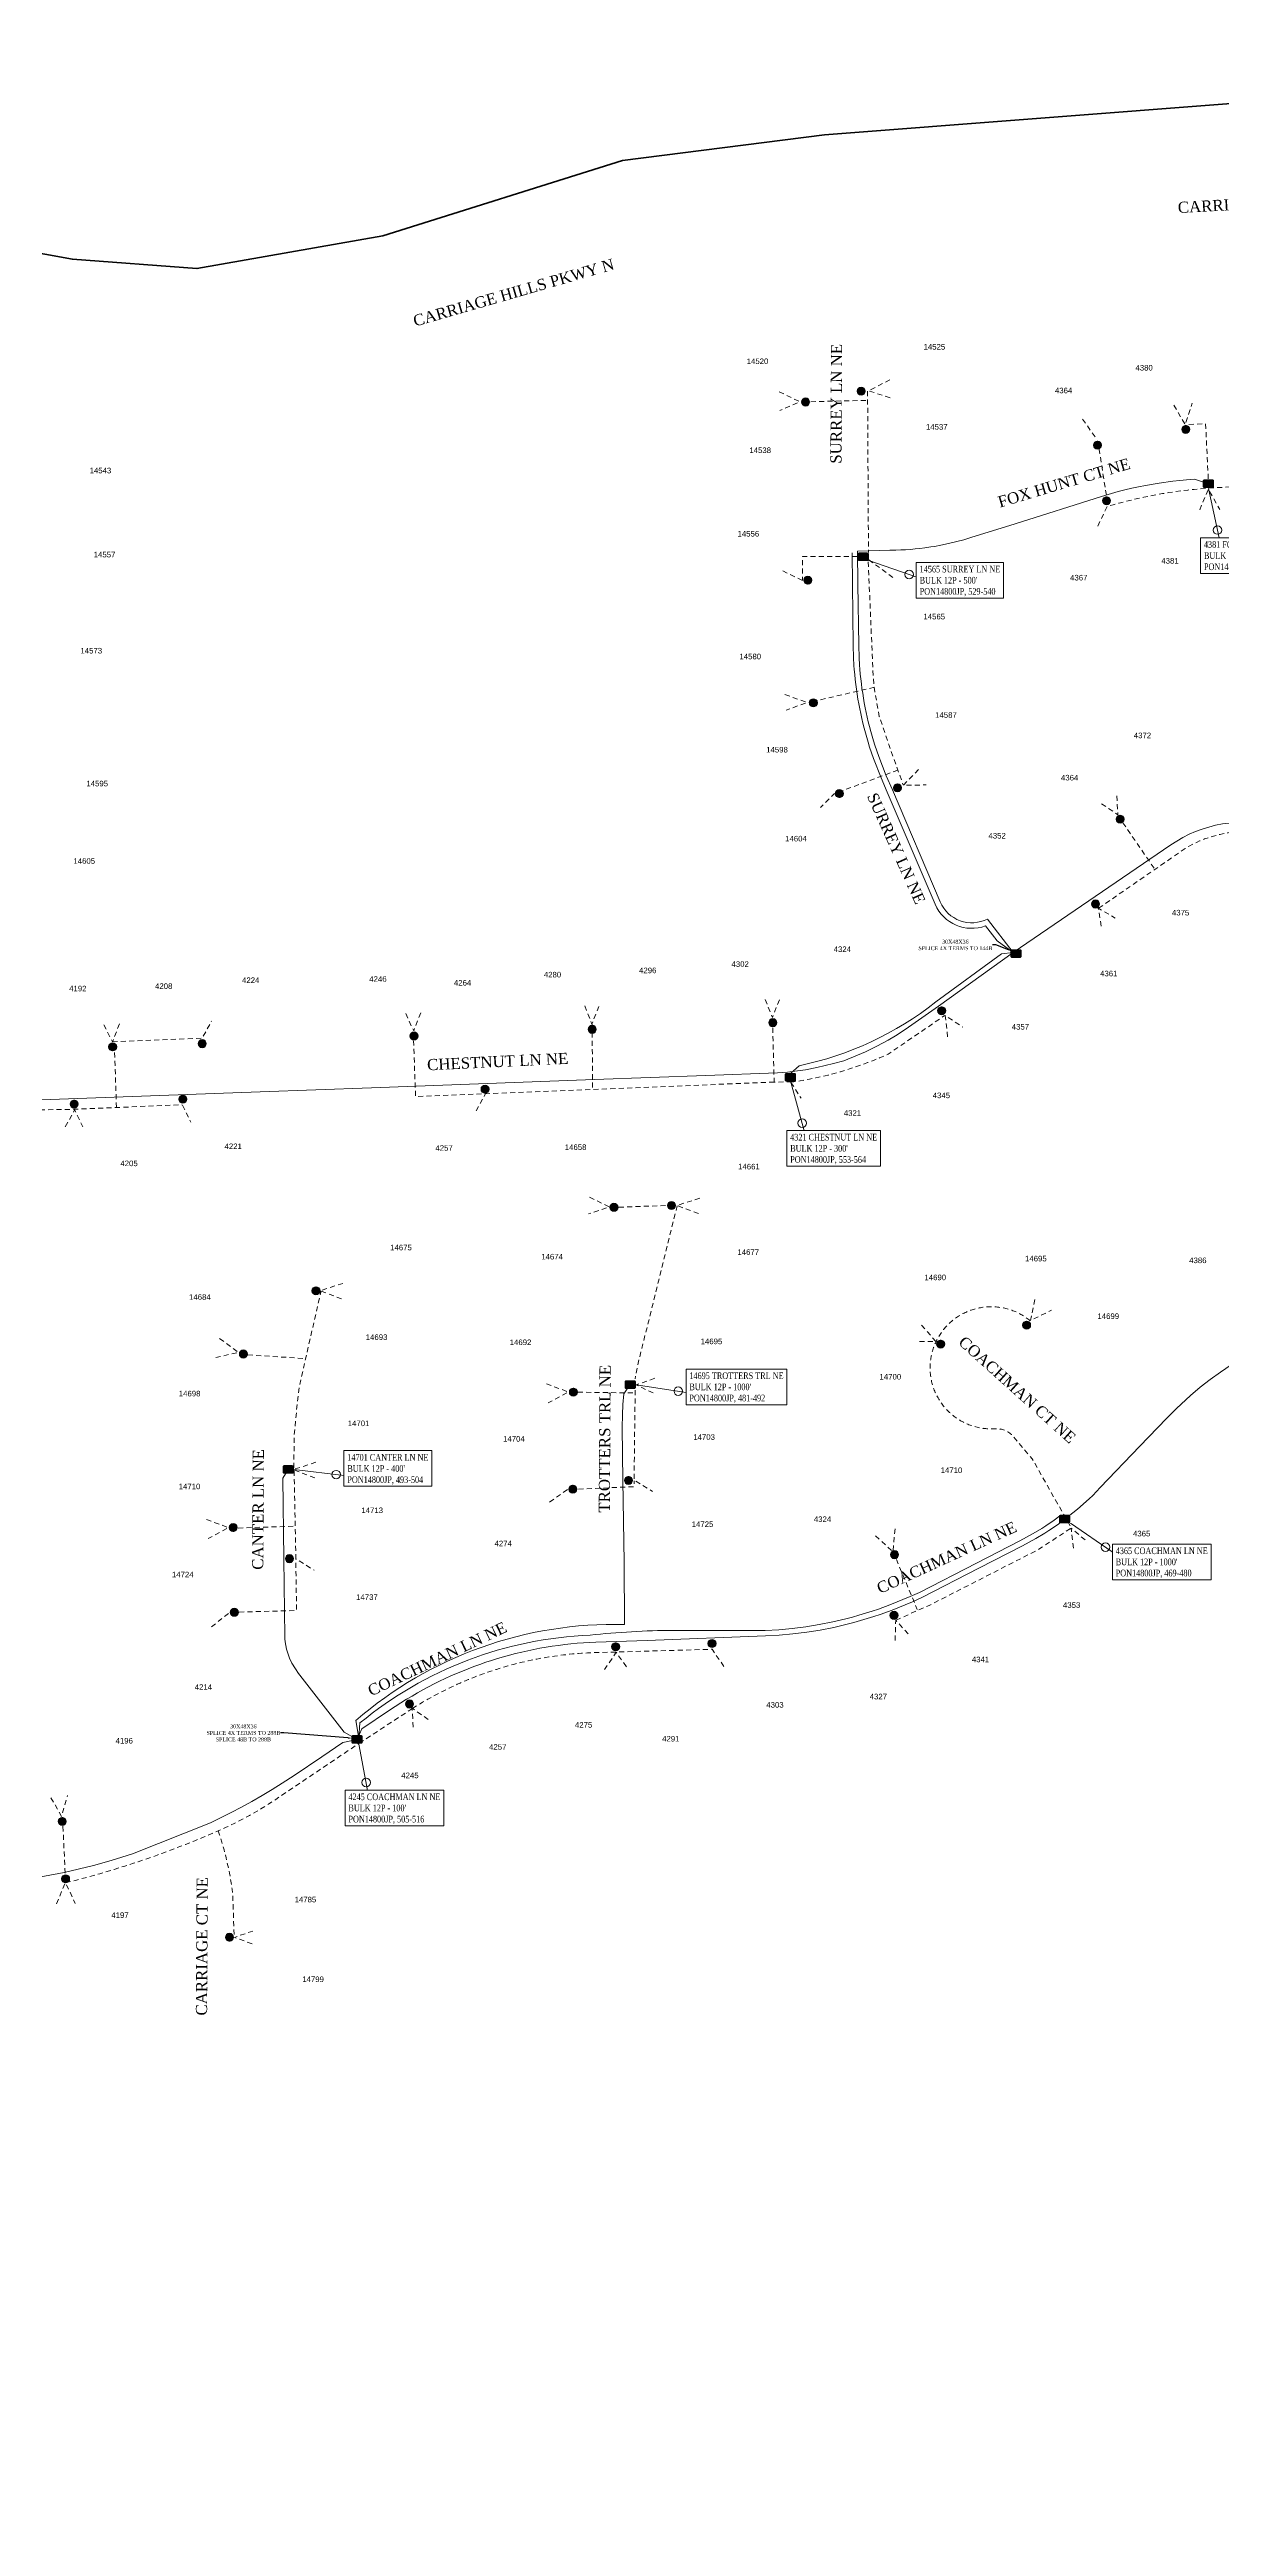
# Model space of a CAD drawing. Header units: feet. Extents: x 865220 to 2781189, y -2240498 to 970979.
# Drawn here: x 2771275 to 2772326, y 960601 to 962823 of the extents above; entities that cross this region are included whole.
import ezdxf
from ezdxf import colors
from ezdxf.entities.mleader import LeaderData, LeaderLine
from ezdxf.enums import TextEntityAlignment as Align
from ezdxf.lldxf.tags import DXFTag
from ezdxf.math import Vec2, Vec3

# ---------------------------------------------------------------- set-up
doc = ezdxf.new("R2010")
doc.units = ezdxf.units.FT
doc.header["$LTSCALE"] = 0.015
doc.header["$MEASUREMENT"] = 0
doc.linetypes.add('DASHED', pattern=[5, 3, -2])
for name, color, linetype in [('144B', 112, '144B'), ('288B', 112, '288B'), ('48B', 112, '48B'), ('DETAIL', 7, 'Continuous'), ('DROP BURIED', 7, 'DASHED'), ('NOTES', 7, 'Continuous'), ('Scott County Addresses', 7, 'Continuous'), ('STREET NAME', 7, 'Continuous'), ('TAIL', 1, 'MST'), ('TELEPHONE STRUCT-PROP', 6, 'Continuous'), ('TERMINALS', 7, 'Continuous')]:
    doc.layers.add(name, color=color, linetype=linetype)
doc.layers.add('RUNNING LINE (UNDERGROUND)', color=10, linetype='Continuous', lineweight=40)
doc.layers.add('WORK BOUNDARY', color=110, linetype='Continuous', lineweight=40)
doc.styles.add('Dimensions 100', font='arial.ttf')
doc.styles.add('Line', font='txt.shx', dxfattribs={"height": 3})
doc.styles.add('SIMPLEX', font='times.ttf', dxfattribs={"width": 0.8})
doc.styles.get("Standard").update_dxf_attribs({"font": 'times.ttf'})
doc.styles.add('Utilities', font='arial.ttf', dxfattribs={"height": 2.5})
tags = doc.linetypes.add('144B', pattern='A,80,-5,["144B",Line,S=1.5,R=0,X=0,Y=-1.5],-24', length=109).pattern_tags.tags
tags[6] = DXFTag(74, 10)
tags = doc.linetypes.add('288B', pattern='A,80,-5,["288B",Line,S=1.5,R=0,X=0,Y=-1.5],-24', length=109).pattern_tags.tags
tags[6] = DXFTag(74, 10)
tags = doc.linetypes.add('48B', pattern='A,80,-5,["48B",Line,S=1.5,R=0,X=0,Y=-1.5],-20', length=105).pattern_tags.tags
tags[6] = DXFTag(74, 10)
tags = doc.linetypes.add('MST', pattern='A,5,-5,5,-5,["TAIL",Line,S=1.5,R=0,X=0,Y=-1.5],-20', length=40).pattern_tags.tags
tags[10] = DXFTag(74, 10)

# ---------------------------------------------------------------- blocks, each defined once
blk = doc.blocks.new('ACMAP_ANN_TEMPLATE_Scott County Address')
at = {"layer": 'Scott County Addresses', "style": 'Dimensions 100'}
blk.add_attdef('ScottCountyAddress', (0, 0), '', height=50, dxfattribs=at)
blk = doc.blocks.new('NEW HH')
at = {"ltscale": 40, "true_color": 0xffffff}
h = blk.add_hatch(color=7, dxfattribs=at)
h.dxf.hatch_style = 1
h.paths.add_polyline_path([(-0.061, -0.031, 0.414214), (-0.046, -0.046), (0.046, -0.046, 0.414214), (0.061, -0.031), (0.061, 0.031, 0.414214), (0.046, 0.046), (-0.046, 0.046, 0.414214), (-0.061, 0.031)])
at = {"layer": 'RUNNING LINE (UNDERGROUND)', "color": 6, "lineweight": 0, "const_width": 0.005, "flags": 128}
blk.add_lwpolyline([(-0.061, 0.031), (-0.061, -0.031, 0.414214), (-0.046, -0.046), (0.046, -0.046, 0.414214), (0.061, -0.031), (0.061, 0.031, 0.414214), (0.046, 0.046), (-0.046, 0.046, 0.414214)], format="xyb", close=True, dxfattribs=at)
at = {"layer": 'TELEPHONE STRUCT-PROP', "color": 18, "true_color": 0x000000, "style": 'Utilities'}
blk.add_text('HH', height=0.05, dxfattribs=at).set_placement((0, 0), align=Align.MIDDLE_CENTER)
blk = doc.blocks.new('TERMINAL')
at = {"lineweight": 5, "ltscale": 0.5, "flags": 128}
blk.add_lwpolyline([(-0.1, -0.6), (-0.1, 44.8)], dxfattribs=at)
at = {"lineweight": 5, "ltscale": 0.5}
blk.add_circle((-0.1, 37.6), 3.83, dxfattribs=at)
blk = doc.blocks.new('Proposed FlowerPot')
at = {"lineweight": 5, "ltscale": 100, "true_color": 0xffffff}
h = blk.add_hatch(color=7, dxfattribs=at)
h.dxf.hatch_style = 1
h.paths.add_polyline_path([(-0.06, 0, 0.414214), (0, -0.06, 0.414214), (0.06, 0, 0.414214), (0, 0.06, 0.414214)])
at = {"lineweight": 5, "ltscale": 100}
blk.add_circle((0, 0), 0.0604, dxfattribs=at)
at = {"layer": 'RUNNING LINE (UNDERGROUND)', "color": 6, "lineweight": 5, "const_width": 0.00907, "flags": 128}
blk.add_lwpolyline([(-0.06, 0, -0.414214), (0, 0.06, -0.414214), (0.06, 0, -0.414214), (0, -0.06, -0.414214), (-0.06, 0)], format="xyb", dxfattribs=at)
at = {"color": 18, "linetype": 'ByBlock', "lineweight": 5, "ltscale": 100, "true_color": 0x000000, "style": 'Dimensions 100'}
blk.add_text('F', height=0.0744, dxfattribs=at).set_placement((-0.029, -0.037))

msp = doc.modelspace()

# ---------------------------------------------------------------- hatches: boundary and pattern name
at = {"layer": 'NOTES', "lineweight": 5, "ltscale": 50}
h = msp.add_hatch(dxfattribs=at)
h.set_pattern_fill('ANSI31', color=1, scale=200)
h.set_pattern_definition([(45, (-77373.197, -38338.257), (-17.67766953, 17.67766953), [])])
edge = h.paths.add_edge_path()
edge.add_arc((-36684104.4, 974184.5), 39453460.3, 359.97783818, 359.97815546)
edge.add_line((2769353.1, 959142.5), (2769353.1, 959142.5))
edge.add_line((2769353.1, 959142.5), (2769353.2, 959362.5))
edge.add_line((2769353.2, 959362.5), (2770280.2, 959367.3))
edge.add_line((2770280.2, 959367.3), (2770301.1, 958927.5))
edge.add_line((2770301.1, 958927.5), (2770012.9, 958926))
edge.add_line((2770012.9, 958926), (2769897.9, 958925.4))
edge.add_line((2769897.9, 958925.4), (2769552.9, 958923.9))
edge.add_line((2769552.9, 958923.9), (2769353, 958924.1))

# ---------------------------------------------------------------- linework, layer by layer
at = {"layer": '144B', "lineweight": 5, "ltscale": 100, "flags": 128}
msp.add_lwpolyline([(2770945.8, 961166.2), (2770963.9, 961176.6), (2771119.5, 961180.1), (2771120.1, 961214.5, 0.289077), (2771137.8, 961242.7), (2771139.1, 961313.6), (2771143.6, 961553.5), (2771146.6, 961715.5), (2771147.5, 961763.4), (2771148.4, 961787), (2771149.2, 961797.1), (2771150.9, 961815.1), (2771152.1, 961824.4), (2771153.4, 961833.7), (2771154.9, 961843), (2771158.3, 961861.6), (2771162.9, 961883.8), (2771226.4, 961879.2), (2771464.1, 961887.9), (2771564, 961891.5), (2771763.8, 961898.9), (2771863.7, 961902.5), (2771927.8, 961904.9), (2771936.8, 961905.5), (2771938.9, 961905.7), (2771948.3, 961906.8), (2771953, 961907.4), (2771963.2, 961909.5), (2771970.7, 961911.3), (2771978.1, 961913.3), (2771987.3, 961915.7), (2771999.7, 961920.7), (2772006.7, 961923.7), (2772017.1, 961928.7), (2772027.2, 961934.2), (2772033.7, 961938.1), (2772042.3, 961943.8), (2772072.3, 961964.6), (2772139.2, 962012.7)], format="xyb", dxfattribs=at)
at = {"layer": '288B', "lineweight": 5, "ltscale": 100, "flags": 128}
msp.add_lwpolyline([(2770172.1, 961214.6), (2770182.9, 961210.7), (2770222.5, 961214.8), (2770326.7, 961217.5, 0.167087), (2770349.5, 961204), (2770382.5, 961204), (2770383.4, 961164), (2770581.6, 961166.5), (2770881.3, 961170.4), (2771119.5, 961173.3), (2771142.4, 961173.7), (2771168.1, 961174.1), (2771189.2, 961174.6), (2771203.4, 961175.5), (2771220.9, 961176.9), (2771231.3, 961178.1), (2771252.3, 961180.9), (2771262.7, 961182.6), (2771283.6, 961186.6), (2771288.4, 961187.6), (2771314.5, 961193.8), (2771330.3, 961198.2), (2771349.5, 961204.2), (2771419.4, 961232), (2771437.9, 961241.2), (2771447.2, 961246.1), (2771456.5, 961251.2), (2771465.7, 961256.5), (2771474.7, 961261.9), (2771483.7, 961267.5), (2771494.6, 961274.5), (2771519.4, 961291.3), (2771538.1, 961304.2), (2771550.9, 961306.9)], format="xyb", dxfattribs=at)
at = {"layer": '48B', "lineweight": 5, "ltscale": 100, "flags": 128}
msp.add_lwpolyline([(2771550.9, 961306.9), (2771555.1, 961316.3), (2771580.1, 961333), (2771595.4, 961342.9, -0.12868), (2771765.1, 961394.1), (2771811.2, 961395.6), (2771917.1, 961399.7), (2771929.5, 961400.3), (2771941.8, 961401.5), (2771954.1, 961403), (2771966.3, 961404.9), (2771978.4, 961407.3), (2771990.5, 961410.1), (2771996.5, 961411.7), (2772002.4, 961413.4), (2772014.3, 961417), (2772020.1, 961419), (2772030.6, 961422.8), (2772048.9, 961430.4), (2772057.4, 961434.3), (2772108.6, 961460.5), (2772147.5, 961480.5), (2772159.6, 961487.2), (2772167.5, 961491.9), (2772171.3, 961494.4), (2772178.9, 961499.5), (2772186, 961504.7), (2772197, 961513.5), (2772207.3, 961522.7), (2772210.6, 961525.8), (2772217.4, 961532.7), (2772252.9, 961569.9), (2772276.7, 961594.8), (2772285.7, 961603.8), (2772294, 961611.6), (2772298.3, 961615.4), (2772307, 961622.8), (2772316, 961629.8), (2772325.1, 961636.4), (2772334.6, 961642.8), (2772349.1, 961651.8), (2772359.1, 961657.3), (2772364.2, 961660), (2772374.4, 961665), (2772384.8, 961669.7), (2772390.1, 961671.9), (2772417.9, 961683.2), (2772635.6, 961771.5), (2772644.8, 961775.6), (2772653.8, 961780.1), (2772663.9, 961785.9), (2772682.9, 961796.4)], format="xyb", dxfattribs=at)
at = {"layer": 'DROP BURIED', "lineweight": 5, "ltscale": 100, "flags": 128}
for points in [[(2771929.5, 962515.8), (2771947.8, 962506.8), (2771930.1, 962499.1)], [(2771957.7, 962506.8), (2772008.2, 962508.1)], [(2772008.7, 962516.4), (2772009.5, 962371.6)], [(2772028.8, 962526.4), (2772009.5, 962516.7), (2772030.5, 962509.7)], [(2772283.3, 962503.7), (2772293.5, 962486.2), (2772299.8, 962505.4)], [(2772201.4, 962491.2), (2772214.4, 962473.1)], [(2772314.2, 962437.6), (2772311.8, 962487.1), (2772293.8, 962486.2)], [(2772222.8, 962422.9), (2772216.4, 962463.9)], [(2772306.5, 962409.8), (2772314.3, 962428.4), (2772324.5, 962410)], [(2771950.2, 962346.6), (2771931.3, 962355.6)], [(2771999.5, 962367.9), (2771950.2, 962367.9), (2771950.2, 962346.7)], [(2772009.3, 962363.2), (2772013.7, 962260.2), (2772015.2, 962246.5), (2772019.2, 962224.6), (2772027.7, 962199.3), (2772040.6, 962163.3)], [(2772009.7, 962365.1), (2772032.3, 962348.5)], [(2771934.6, 962244.1), (2771954.4, 962237.1), (2771935.8, 962230)], [(2772014.8, 962250.7), (2771956.1, 962237)], [(2772035.9, 962176.4), (2771978.6, 962155.1), (2771966.6, 962142.9)], [(2772054.4, 962176.9), (2772040.8, 962162.7), (2772061.3, 962163.1)], [(2772218.5, 962146.1), (2772233.1, 962136.4), (2772232.2, 962154.8)], [(2772237.6, 962129.2), (2772266.1, 962087.7)], [(2772218.1, 962036.5), (2772215.6, 962052.5), (2772230.8, 962043.6)], [(2771916.9, 961970.6), (2771923.3, 961954.4), (2771930.2, 961971.7)], [(2771323.9, 961947.9), (2771331.6, 961932.5), (2771337.9, 961949)], [(2771331.6, 961932.6), (2771412.1, 961935.9), (2771420.5, 961951.3)], [(2771594.6, 961958), (2771601.7, 961942.4), (2771608.1, 961958.9)], [(2771755.1, 961964.8), (2771761.5, 961948.6), (2771768.4, 961965.9)], [(2772080.5, 961937.1), (2772078.3, 961956.2), (2772094.2, 961945.8)], [(2771335.2, 961873.7), (2771333.3, 961930.2)], [(2771924.9, 961896.5), (2771603.4, 961883.5), (2771601.6, 961933.5)], [(2771761.7, 961948.6), (2771762.2, 961889.9)], [(2771923.7, 961945.2), (2771924.9, 961896.5), (2771939.6, 961896.7)], [(2771657.6, 961870.6), (2771665.9, 961885.6)], [(2771940, 961896.2), (2771949.1, 961882)], [(2771161.7, 961878.4), (2771244.9, 961871.3), (2771297.3, 961872.1), (2771394.2, 961876.2)], [(2771289.3, 961856.5), (2771297.7, 961871.5), (2771305, 961856.3)], [(2771394.4, 961875.7), (2771401.8, 961860.5)], [(2771759.4, 961793.3), (2771777.2, 961784.4), (2771758.6, 961778.3)], [(2771785.6, 961784.3), (2771828.2, 961785.8)], [(2771858.2, 961792.4), (2771837.8, 961785.8), (2771858.7, 961777.9)], [(2771494.3, 961550.4), (2771494.5, 961579.9), (2771497.4, 961609.1), (2771499.3, 961624.3), (2771518.6, 961708.9)], [(2771538.2, 961715.9), (2771517.8, 961709.4), (2771538.7, 961701.4)], [(2772158.8, 961701.4), (2772154.7, 961682.6), (2772173.6, 961691.8)], [(2771427.7, 961666.4), (2771444.6, 961654), (2771424.4, 961649.5)], [(2772057.1, 961678.5), (2772070.1, 961663.7), (2772052.4, 961664)], [(2771453, 961651.8), (2771503.6, 961648.6)], [(2771720.7, 961625.8), (2771740.4, 961618.6), (2771722.2, 961608.7)], [(2771748.8, 961618.4), (2771799.6, 961617.6)], [(2771800.3, 961620.2), (2771799.3, 961539.5), (2771815.9, 961529.4)], [(2771817.8, 961630.8), (2771801.2, 961624.8), (2771818.6, 961616.6)], [(2771514, 961555.5), (2771493.7, 961548.9), (2771514.5, 961540.9)], [(2771494.5, 961547.9), (2771496.1, 961468.9), (2771512.4, 961458.6)], [(2771739.5, 961531), (2771723.4, 961519.6)], [(2771749.4, 961531.4), (2771799.3, 961533.6), (2771799.5, 961538.9)], [(2771415.9, 961504.1), (2771435.5, 961496.9), (2771417.4, 961487)], [(2771444.3, 961496.5), (2771494.4, 961498.1)], [(2772033.3, 961495.7), (2772031.5, 961475.1), (2772015.8, 961489.6)], [(2772193.2, 961478.3), (2772191.3, 961496.4), (2772205.7, 961484.1)], [(2771445.1, 961421.1), (2771496.7, 961422.5), (2771496, 961469.1)], [(2772034.5, 961468.4), (2772053.2, 961423.5)], [(2771435.7, 961419.9), (2771418.8, 961406.7)], [(2772033.3, 961395.6), (2772034, 961413.7), (2772045.9, 961400.5)], [(2771772.8, 961369.5), (2771783.3, 961385), (2771793.9, 961370)], [(2771601.2, 961317.9), (2771600.3, 961334.8), (2771616.1, 961323.8)], [(2771276.4, 961254.6), (2771285.9, 961237.8), (2771291.3, 961256.7)], [(2771287.2, 961228.9), (2771289.2, 961187)], [(2771281.3, 961159.5), (2771289.4, 961178.3), (2771298.3, 961159.8)], [(2771457.6, 961135), (2771440.9, 961129.3), (2771457.8, 961123.2)]]:
    msp.add_lwpolyline(points, dxfattribs=at)
for points in [[(2772215.9, 962052.5), (2772293.5, 962106.1, -0.194905), (2772367.8, 962118.6), (2772433.3, 962099.5)], [(2771939.7, 961896.3, 0.071382), (2772027.1, 961921.6), (2772077.7, 961956.1)], [(2772154.5, 961682.4, 1.466153), (2772122.6, 961585.5)], [(2772034.2, 961413.9), (2772064, 961427.1), (2772162.4, 961477.5), (2772191.4, 961496.6), (2772156.2, 961558.7), (2772137.7, 961580.4, 0.212634), (2772122.6, 961585.5)], [(2771600.5, 961334.6, -0.133487), (2771763, 961384.7), (2771869.2, 961387.7), (2771880.1, 961372.1)], [(2771426.3, 961224.8, -0.051921), (2771439.4, 961169.1), (2771440.8, 961129.2)]]:
    msp.add_lwpolyline(points, format="xyb", dxfattribs=at)
at = {"layer": 'TAIL', "lineweight": 5, "ltscale": 100, "flags": 128}
for points in [[(2772139.2, 962012.7), (2772116.1, 962042.8, -0.435815), (2772073.9, 962058.1), (2772030.9, 962158.6), (2772025.5, 962171.2), (2772018.7, 962188.5), (2772015.2, 962198.6, -0.05684), (2772001.8, 962266.9), (2772001.5, 962270.4), (2772001.1, 962277.5), (2772000.8, 962288.2), (2772000.1, 962343.3), (2771999.8, 962372.7), (2772028.8, 962373.6), (2772034.1, 962373.7), (2772038.4, 962373.9), (2772042.7, 962374.1), (2772047.1, 962374.4), (2772051.4, 962374.8), (2772055.7, 962375.3), (2772060, 962375.8), (2772065.3, 962376.6), (2772068.6, 962377.1), (2772074.4, 962378.2), (2772081.4, 962379.7), (2772095, 962382.8), (2772101.2, 962385), (2772140.9, 962397.4), (2772218.5, 962421.8), (2772221.5, 962422.8), (2772233.5, 962426.2), (2772239.5, 962427.7), (2772245.6, 962429.2), (2772251.7, 962430.5), (2772257.8, 962431.8), (2772270.1, 962433.9), (2772282.4, 962435.6), (2772288.6, 962436.3), (2772294.8, 962436.9), (2772301.9, 962437.4), (2772314.3, 962433.3)], [(2772139.2, 962012.7), (2772124.9, 962023.1), (2772114.5, 962036.7, -0.400817), (2772069.3, 962056.1), (2772026.3, 962156.6), (2772020.9, 962169.3), (2772014, 962186.8), (2772010.5, 962197.1, -0.056893), (2771996.8, 962266.5), (2771996.5, 962270.1), (2771996.1, 962277.3), (2771995.8, 962288.1), (2771995.1, 962343.2), (2771994.8, 962371.3)], [(2772139.2, 962012.7), (2772280.7, 962109.3, -0.224367), (2772376.5, 962125.3), (2772426.8, 962111.1), (2772434.9, 962103.6)], [(2771552.5, 961308), (2771549.8, 961323.9, -0.187131), (2771790.7, 961409.9), (2771790.3, 961465.8), (2771789.3, 961539.1), (2771788.7, 961586.8), (2771788.8, 961597.9), (2771789.2, 961607.4), (2771790, 961616.9), (2771795.9, 961625.1)], [(2771552.5, 961308), (2771553.5, 961321.6, -0.164225), (2771759.8, 961400.4, -0.025351), (2771834.5, 961404.7), (2771916.8, 961404.7), (2771929.1, 961405.3), (2771941.2, 961406.4), (2771953.3, 961407.9), (2771965.4, 961409.9), (2771977.4, 961412.2), (2771989.3, 961415), (2771995.1, 961416.5), (2772001, 961418.2), (2772012.7, 961421.8), (2772018.4, 961423.7), (2772028.8, 961427.5), (2772046.9, 961435), (2772055.2, 961438.8), (2772106.3, 961465), (2772145.2, 961484.9), (2772157.1, 961491.5), (2772164.8, 961496.2), (2772168.5, 961498.5), (2772176, 961503.6), (2772181.2, 961507.4)]]:
    msp.add_lwpolyline(points, format="xyb", dxfattribs=at)
msp.add_lwpolyline([(2771550.9, 961306.9), (2771539.4, 961313.5), (2771499.7, 961364.6), (2771498.5, 961366.1), (2771495.6, 961370.2), (2771492.5, 961375.4), (2771490.4, 961379.7), (2771488.8, 961384.1), (2771487.8, 961387.7), (2771487, 961391.1), (2771486.6, 961394.4), (2771486.3, 961397.1), (2771486.2, 961399), (2771485.3, 961468.9), (2771484.3, 961541.3), (2771489.2, 961549)], dxfattribs=at)
at = {"layer": 'WORK BOUNDARY', "ltscale": 50, "flags": 128}
msp.add_lwpolyline([(2769269, 960384.1), (2769479.4, 960787.5), (2769311.6, 962120), (2770069, 962695.4), (2770321.4, 962776.2), (2771072.1, 962675.2), (2771295.7, 962634.7), (2771407.4, 962626.2), (2771573.9, 962655.7), (2771788.9, 962723.2), (2771970.1, 962746.3), (2772905, 962818.2)], dxfattribs=at)

# ---------------------------------------------------------------- block references
at = {"lineweight": 5}
for name, p, xscale, yscale, zscale in [('Proposed FlowerPot', (2771953.1, 962506.6), 60, 60, 30), ('Proposed FlowerPot', (2772003, 962516.3), 60, 60, 30), ('Proposed FlowerPot', (2772294, 962482), 60, 60, 30), ('Proposed FlowerPot', (2772214.8, 962467.9), 60, 60, 30), ('Proposed FlowerPot', (2772223, 962418), 60, 60, 30), ('NEW HH', (2772314.3, 962433.3), 80, 80, 40), ('NEW HH', (2772004.8, 962367.7), 80, 80, 40), ('Proposed FlowerPot', (2771955.1, 962346.7), 60, 60, 30), ('Proposed FlowerPot', (2771960.1, 962236.7), 60, 60, 30), ('Proposed FlowerPot', (2771983.4, 962155.3), 60, 60, 30), ('Proposed FlowerPot', (2772035.5, 962160.5), 60, 60, 30), ('Proposed FlowerPot', (2772235.1, 962132.4), 60, 60, 30), ('Proposed FlowerPot', (2772213.1, 962056.3), 60, 60, 30), ('NEW HH', (2772141.8, 962011.8), 80, 80, 40), ('Proposed FlowerPot', (2771923.7, 961949.8), 60, 60, 30), ('Proposed FlowerPot', (2772075.1, 961960.5), 60, 60, 30), ('Proposed FlowerPot', (2771331.8, 961928.1), 60, 60, 30), ('Proposed FlowerPot', (2771412.1, 961931), 60, 60, 30), ('Proposed FlowerPot', (2771602, 961937.9), 60, 60, 30), ('Proposed FlowerPot', (2771761.8, 961943.8), 60, 60, 30), ('NEW HH', (2771939.5, 961900.8), 80, 80, 40), ('Proposed FlowerPot', (2771394.7, 961881.2), 60, 60, 30), ('Proposed FlowerPot', (2771665.7, 961890.1), 60, 60, 30), ('Proposed FlowerPot', (2771297.2, 961876.8), 60, 60, 30), ('Proposed FlowerPot', (2771781.3, 961784.2), 60, 60, 30), ('Proposed FlowerPot', (2771832.9, 961785.8), 60, 60, 30), ('Proposed FlowerPot', (2771514.1, 961709.3), 60, 60, 30), ('Proposed FlowerPot', (2772151.3, 961678.5), 60, 60, 30), ('Proposed FlowerPot', (2772074.2, 961661.5), 60, 60, 30), ('Proposed FlowerPot', (2771449, 961652.6), 60, 60, 30), ('Proposed FlowerPot', (2771744.9, 961618.4), 60, 60, 30), ('NEW HH', (2771795.9, 961625.1), 80, 80, 40), ('NEW HH', (2771489.2, 961549), 80, 80, 40), ('Proposed FlowerPot', (2771744.4, 961531.4), 60, 60, 30), ('Proposed FlowerPot', (2771794.3, 961539.2), 60, 60, 30), ('NEW HH', (2772185.3, 961504.5), 80, 80, 40), ('Proposed FlowerPot', (2771439.9, 961496.9), 60, 60, 30), ('Proposed FlowerPot', (2771490.3, 961469), 60, 60, 30), ('Proposed FlowerPot', (2772032.9, 961472.6), 60, 60, 30), ('Proposed FlowerPot', (2771440.9, 961420.9), 60, 60, 30), ('Proposed FlowerPot', (2772032.4, 961418.2), 60, 60, 30), ('Proposed FlowerPot', (2771782.8, 961390), 60, 60, 30), ('Proposed FlowerPot', (2771869.2, 961392.9), 60, 60, 30), ('Proposed FlowerPot', (2771598, 961338.6), 60, 60, 30), ('NEW HH', (2771550.9, 961306.9), 80, 80, 40), ('Proposed FlowerPot', (2771286.6, 961233.3), 60, 60, 30), ('Proposed FlowerPot', (2771289.6, 961181.8), 60, 60, 30), ('Proposed FlowerPot', (2771436.5, 961129.4), 60, 60, 30)]:
    msp.add_blockref(name, p, dxfattribs=dict(at, xscale=xscale, yscale=yscale, zscale=zscale))
at = {"layer": 'Scott County Addresses', "lineweight": 5, "xscale": 0.1, "yscale": 0.1, "zscale": 0.1}
for p, values in [((2772058.9, 962553.6), {'ScottCountyAddress': '14525'}), ((2771900.3, 962540.6), {'ScottCountyAddress': '14520'}), ((2772248.9, 962534.8), {'ScottCountyAddress': '4380'}), ((2772176.7, 962514.4), {'ScottCountyAddress': '4364'}), ((2772061, 962481.7), {'ScottCountyAddress': '14537'}), ((2771902.7, 962460.8), {'ScottCountyAddress': '14538'}), ((2771311.1, 962442.6), {'ScottCountyAddress': '14543'}), ((2771314.8, 962367.2), {'ScottCountyAddress': '14557'}), ((2771892.1, 962385.9), {'ScottCountyAddress': '14556'}), ((2772190.3, 962346.5), {'ScottCountyAddress': '4367'}), ((2772272.1, 962361.6), {'ScottCountyAddress': '4381'}), ((2772058.8, 962311.6), {'ScottCountyAddress': '14565'}), ((2771302.9, 962281), {'ScottCountyAddress': '14573'}), ((2771893.8, 962275.8), {'ScottCountyAddress': '14580'}), ((2772069.3, 962223.3), {'ScottCountyAddress': '14587'}), ((2771917.8, 962192.2), {'ScottCountyAddress': '14598'}), ((2772247.4, 962205), {'ScottCountyAddress': '4372'}), ((2772182.1, 962167.1), {'ScottCountyAddress': '4364'}), ((2771308.2, 962161.8), {'ScottCountyAddress': '14595'}), ((2771934.8, 962112.4), {'ScottCountyAddress': '14604'}), ((2772117.1, 962115), {'ScottCountyAddress': '4352'}), ((2771296.6, 962092.3), {'ScottCountyAddress': '14605'}), ((2772281.6, 962046), {'ScottCountyAddress': '4375'}), ((2771978.3, 962013.2), {'ScottCountyAddress': '4324'}), ((2771803.8, 961994.2), {'ScottCountyAddress': '4296'}), ((2771886.7, 961999.9), {'ScottCountyAddress': '4302'}), ((2772217.2, 961991.4), {'ScottCountyAddress': '4361'}), ((2771292.8, 961977.9), {'ScottCountyAddress': '4192'}), ((2771369.8, 961980.1), {'ScottCountyAddress': '4208'}), ((2771447.8, 961985.4), {'ScottCountyAddress': '4224'}), ((2771561.9, 961986.5), {'ScottCountyAddress': '4246'}), ((2771637.8, 961983.1), {'ScottCountyAddress': '4264'}), ((2772138, 961943.6), {'ScottCountyAddress': '4357'}), ((2772067.1, 961882.1), {'ScottCountyAddress': '4345'}), ((2771621.2, 961834.9), {'ScottCountyAddress': '4257'}), ((2771737.2, 961835.6), {'ScottCountyAddress': '14658'}), ((2771338.7, 961821.1), {'ScottCountyAddress': '4205'}), ((2771892.6, 961818.2), {'ScottCountyAddress': '14661'}), ((2771580.6, 961745.6), {'ScottCountyAddress': '14675'}), ((2771716.1, 961737.4), {'ScottCountyAddress': '14674'}), ((2771892, 961741.5), {'ScottCountyAddress': '14677'}), ((2772149.9, 961735.7), {'ScottCountyAddress': '14695'}), ((2772297.1, 961734.1), {'ScottCountyAddress': '4386'}), ((2771400.3, 961701.2), {'ScottCountyAddress': '14684'}), ((2772059.7, 961718.8), {'ScottCountyAddress': '14690'}), ((2772214.8, 961684), {'ScottCountyAddress': '14699'}), ((2771558.7, 961665.2), {'ScottCountyAddress': '14693'}), ((2771687.8, 961660.6), {'ScottCountyAddress': '14692'}), ((2771859, 961661.4), {'ScottCountyAddress': '14695'}), ((2771391.1, 961614.6), {'ScottCountyAddress': '14698'}), ((2772019.4, 961629.7), {'ScottCountyAddress': '14700'}), ((2771542.6, 961587.9), {'ScottCountyAddress': '14701'}), ((2771681.9, 961574), {'ScottCountyAddress': '14704'}), ((2771852.4, 961575.6), {'ScottCountyAddress': '14703'}), ((2772074.2, 961545.8), {'ScottCountyAddress': '14710'}), ((2771391, 961531.3), {'ScottCountyAddress': '14710'}), ((2771554.8, 961509.9), {'ScottCountyAddress': '14713'}), ((2771960.5, 961501.9), {'ScottCountyAddress': '4324'}), ((2771674.2, 961480.1), {'ScottCountyAddress': '4274'}), ((2771851, 961497.4), {'ScottCountyAddress': '14725'}), ((2772246.7, 961489), {'ScottCountyAddress': '4365'}), ((2771384.9, 961452.2), {'ScottCountyAddress': '14724'}), ((2771550.1, 961432), {'ScottCountyAddress': '14737'}), ((2772183.9, 961424.9), {'ScottCountyAddress': '4353'}), ((2772102.2, 961376.1), {'ScottCountyAddress': '4341'}), ((2771405.4, 961351.4), {'ScottCountyAddress': '4214'}), ((2771917.9, 961335.4), {'ScottCountyAddress': '4303'}), ((2772010.6, 961342.8), {'ScottCountyAddress': '4327'}), ((2771334.4, 961303.2), {'ScottCountyAddress': '4196'}), ((2771746.3, 961317.4), {'ScottCountyAddress': '4275'}), ((2771824.5, 961305), {'ScottCountyAddress': '4291'}), ((2771669.3, 961297.6), {'ScottCountyAddress': '4257'}), ((2771590.6, 961272.1), {'ScottCountyAddress': '4245'}), ((2771330.6, 961146.7), {'ScottCountyAddress': '4197'}), ((2771494.9, 961160.7), {'ScottCountyAddress': '14785'}), ((2771501.8, 961089.2), {'ScottCountyAddress': '14799'})]:
    msp.add_blockref('ACMAP_ANN_TEMPLATE_Scott County Address', p, dxfattribs=at).add_auto_attribs(values)
at = {"layer": 'Scott County Addresses', "lineweight": 5}
ref = msp.add_blockref('ACMAP_ANN_TEMPLATE_Scott County Address', (2771732.2, 961991.4), dxfattribs=dict(at, xscale=0.1, yscale=0.1, zscale=0.1))
ref.add_attrib('ScottCountyAddress', '4280', (2771718.4, 961990.4), dxfattribs={"height": 5, "style": 'Dimensions 100'})
ref = msp.add_blockref('ACMAP_ANN_TEMPLATE_Scott County Address', (2771992.9, 961845), dxfattribs=dict(at, xscale=0.1, yscale=0.1, zscale=0.1))
ref.add_attrib('ScottCountyAddress', '4321', (2771987.4, 961866.3), dxfattribs={"height": 5, "style": 'Dimensions 100'})
ref = msp.add_blockref('ACMAP_ANN_TEMPLATE_Scott County Address', (2771432, 961822.1), dxfattribs=dict(at, xscale=0.1, yscale=0.1, zscale=0.1))
ref.add_attrib('ScottCountyAddress', '4221', (2771432.1, 961836.4), dxfattribs={"height": 5, "style": 'Dimensions 100'})
at = {"layer": 'TERMINALS', "lineweight": 5, "ltscale": 0.5, "xscale": -1}
for p, rotation in [((2772314.7, 962428.5), 192.1579111333982), ((2772010.5, 962364.3), 250.8946113088317), ((2771940.1, 961895.9), 195.4191063054118), ((2771801.8, 961625), 261.2887780459814), ((2771494.9, 961548.9), 263.2840451454832), ((2772191.1, 961500.7), 235.4688843696643), ((2771552.1, 961305.2), 190.7967328309905)]:
    msp.add_blockref('TERMINAL', p, dxfattribs=dict(at, rotation=rotation))

# ---------------------------------------------------------------- texts
at = {"layer": 'STREET NAME', "lineweight": 5, "ltscale": 40, "char_height": 10, "attachment_point": 1}
for s, insert, rotation in [('CARRIAGE HILLS PKWY N', (2772286.6, 962686), 3.1426), ('CARRIAGE HILLS PKWY N', (2771600.2, 962583.8), 16.0457), ('SURREY LN NE', (2771975.3, 962451.3), 89.6813), ('FOX HUNT CT NE', (2772124.5, 962421.4), 16.5812), ('SURREY LN NE', (2772017.1, 962157.2), 294.1269), ('CHESTNUT LN NE', (2771613.5, 961917), 2.671), ('COACHMAN CT NE', (2772096.1, 961669.5), 318.0162), ('TROTTERS TRL NE', (2771767.6, 961510.3), 89.6813), ('CANTER LN NE', (2771456.8, 961459.1), 89.6813), ('COACHMAN LN NE', (2772015.7, 961446.4), 24.5408), ('COACHMAN LN NE', (2771559.3, 961354.4), 25.4825), ('CARRIAGE CT NE', (2771406.4, 961059.2), 89.6813)]:
    msp.add_mtext(s, dxfattribs=dict(at, insert=insert, rotation=rotation))

# ---------------------------------------------------------------- next in the draw order: texts
at = {"layer": 'TERMINALS', "lineweight": 5, "ltscale": 0.5, "char_height": 6, "attachment_point": 1, "style": 'SIMPLEX', "bg_fill": 19, "box_fill_scale": 1.5, "bg_fill_color": 256, "bg_fill_transparency": 0}
for s, insert in [("4381 FOX HUNT CT NE\\PBULK 12P - 1000'\\PPON14800JP, 517-528", (2772310.3, 962381.8)), ("14565 SURREY LN NE\\PBULK 12P - 500'\\PPON14800JP, 529-540", (2772055.4, 962359.7)), ("4321 CHESTNUT LN NE\\PBULK 12P - 300'\\PPON14800JP, 553-564", (2771939.3, 961850.1)), ("14695 TROTTERS TRL NE\\PBULK 12P - 1000'\\PPON14800JP, 481-492", (2771848.9, 961636.1)), ("14701 CANTER LN NE\\PBULK 12P - 400'\\PPON14800JP, 493-504", (2771542.2, 961562.9)), ("4365 COACHMAN LN NE\\PBULK 12P - 1000'\\PPON14800JP, 469-480", (2772231.2, 961479.1)), ("4245 COACHMAN LN NE\\PBULK 12P - 100'\\PPON14800JP, 505-516", (2771543.2, 961258.4))]:
    msp.add_mtext(s, dxfattribs=dict(at, insert=insert))

# ---------------------------------------------------------------- next in the draw order: leaders
at = {"layer": 'DETAIL', "lineweight": 5, "ltscale": 5}
ml = msp.add_multileader_mtext('Standard', dxfattribs=at)
ml.set_content('30X48X36\\PSPLICE 4X TERMS TO 144B', color=256)
ml.set_leader_properties()
ml.build(insert=Vec2(0, 0))
ml.multileader.update_dxf_attribs({"has_text_frame": 1, "text_left_attachment_type": 2, "text_right_attachment_type": 2, "dogleg_length": 3})
ctx = ml.context
ctx.base_point, ctx.char_height, ctx.landing_gap_size, ctx.plane_origin = Vec3(2772054.2, 962019.5), 3.5, 1.5, Vec3(2772156.5, 962094.2)
ctx.left_attachment, ctx.right_attachment, ctx.text_align_type = 2, 2, 1
notes = []
notes.append((ctx, [(0, (1, 1, 0), (2772123.6, 962019.5), (-1, 0), 3, [(0, [(2772137.4, 962014.3)], 0, [])])]))
ctx.mtext.insert, ctx.mtext.alignment, ctx.mtext.flow_direction = Vec3(2772087.4, 962024.2), 2, 5
ctx.mtext.has_bg_fill, ctx.mtext.bg_color, ctx.mtext.bg_scale_factor, ctx.mtext.bg_transparency, ctx.mtext.use_window_bg_color = 1, -1027028792, 1.5, 0, 1
for ctx, leaders in notes:
    for number, flags, end, landing, length, lines in leaders:
        leader = LeaderData()
        leader.index, (leader.has_last_leader_line, leader.has_dogleg_vector, leader.attachment_direction) = number, flags
        leader.last_leader_point, leader.dogleg_vector, leader.dogleg_length = Vec3(end), Vec3(landing), length
        for number, points, colour, breaks in lines:
            line = LeaderLine()
            line.index, line.vertices, line.color, line.breaks = number, Vec3.list(points), colors.encode_raw_color(colour), breaks
            leader.lines.append(line)
        ctx.leaders.append(leader)

# ---------------------------------------------------------------- next in the draw order: linework, layer by layer
at = {"layer": 'DROP BURIED', "lineweight": 5, "ltscale": 100, "flags": 128}
msp.add_lwpolyline([(2772215.2, 962395.2), (2772223.4, 962412.8, -0.054127), (2772312.8, 962429.2), (2772398.2, 962434.2), (2772404.2, 962431.4), (2772408.2, 962427.6), (2772411.4, 962422.4, 2.03729), (2772453, 962498.2)], format="xyb", dxfattribs=at)
msp.add_lwpolyline([(2771838, 961785.6), (2771802.5, 961642.5), (2771800.3, 961630.3)], dxfattribs=at)
at = {"layer": 'TAIL', "lineweight": 5, "ltscale": 100, "flags": 128}
msp.add_lwpolyline([(2772139.2, 962012.7), (2772128.7, 962011.5), (2772069.8, 961968.4, -0.116763), (2771947.4, 961911.2), (2771939.9, 961904.4)], format="xyb", dxfattribs=at)

# ---------------------------------------------------------------- next in the draw order: leaders
at = {"layer": 'DETAIL', "lineweight": 5, "ltscale": 5}
ml = msp.add_multileader_mtext('Standard', dxfattribs=at)
ml.set_content('30X48X36\\PSPLICE 4X TERMS TO 288B\\PSPLICE 48B TO 288B', color=256)
ml.set_leader_properties()
ml.build(insert=Vec2(0, 0))
ml.multileader.update_dxf_attribs({"has_text_frame": 1, "text_left_attachment_type": 2, "text_right_attachment_type": 2, "dogleg_length": 3})
ctx = ml.context
ctx.base_point, ctx.char_height, ctx.landing_gap_size, ctx.plane_origin = Vec3(2771415.8, 961312.7), 3.5, 1.5, Vec3(2771565.8, 961387.8)
ctx.left_attachment, ctx.right_attachment, ctx.text_align_type = 2, 2, 1
notes = []
notes.append((ctx, [(0, (1, 1, 0), (2771485.2, 961312.7), (-1, 0), 3, [(0, [(2771546.7, 961307.9)], 0, [])])]))
ctx.mtext.insert, ctx.mtext.alignment, ctx.mtext.flow_direction = Vec3(2771449, 961320.3), 2, 5
ctx.mtext.has_bg_fill, ctx.mtext.bg_color, ctx.mtext.bg_scale_factor, ctx.mtext.bg_transparency, ctx.mtext.use_window_bg_color = 1, -1027028792, 1.5, 0, 1
for ctx, leaders in notes:
    for number, flags, end, landing, length, lines in leaders:
        leader = LeaderData()
        leader.index, (leader.has_last_leader_line, leader.has_dogleg_vector, leader.attachment_direction) = number, flags
        leader.last_leader_point, leader.dogleg_vector, leader.dogleg_length = Vec3(end), Vec3(landing), length
        for number, points, colour, breaks in lines:
            line = LeaderLine()
            line.index, line.vertices, line.color, line.breaks = number, Vec3.list(points), colors.encode_raw_color(colour), breaks
            leader.lines.append(line)
        ctx.leaders.append(leader)

# ---------------------------------------------------------------- next in the draw order: linework, layer by layer
at = {"layer": 'DROP BURIED', "lineweight": 5, "ltscale": 100, "flags": 128}
msp.add_lwpolyline([(2771600.5, 961334.6), (2771554.3, 961304.4)], dxfattribs=at)
msp.add_lwpolyline([(2771289.6, 961178.2, 0.042068), (2771426.3, 961224.8, 0.048009), (2771481.3, 961255.3), (2771552.8, 961303.4, -0.009039)], format="xyb", dxfattribs=at)

doc.saveas('drawing.dxf')
